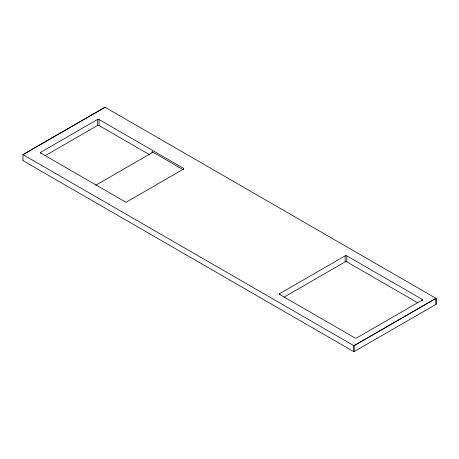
<?xml version="1.0" encoding="UTF-8"?>
<svg xmlns="http://www.w3.org/2000/svg" width="459" height="459" viewBox="0 0 459 459"><rect width="100%" height="100%" fill="white"/><g stroke="black" fill="none" stroke-linecap="round" stroke-linejoin="round"><path stroke-width="0.69" d="M284.087 297.099L345.157 261.842L345.157 255.835A1.159 0.671 0 0 1 346.797 255.835L422.028 299.274L422.028 300.605M23.007 160.667L22.95 154.631L105.025 107.251L436.05 298.367L436.05 304.369L353.923 351.72L353.923 345.719L435.993 298.333L436.05 304.369M23.007 154.666L105.077 107.28M40.868 153.518L40.868 152.187L97.411 119.541A1.159 0.671 0 0 1 99.052 119.541L183.376 168.224L183.376 169.807M45.171 155.704L97.411 125.542A1.159 0.671 0 0 1 99.052 125.542L149.657 154.758M95.587 185.356L152.124 152.709A1.159 0.671 0 0 0 152.124 151.763L182.762 169.451M279.772 294.919L279.772 293.588L345.157 255.835M22.95 154.631L353.975 345.747L436.05 298.367M345.157 261.842A1.159 0.671 0 0 1 346.797 261.842L417.713 302.785M22.95 160.633L353.975 351.749L353.975 345.747M346.797 255.835L346.797 261.842M152.124 151.763L152.124 153.025M99.052 119.541L99.052 125.542M97.411 119.541L97.411 125.542M279.772 293.588A1.159 0.671 0 0 0 279.772 294.535L355.002 337.973A1.159 0.671 0 0 0 356.643 337.973L422.028 300.22A1.159 0.671 0 0 0 422.028 299.274M183.376 168.224A1.159 0.671 0 0 1 183.376 169.17L126.833 201.817A1.159 0.671 0 0 1 125.192 201.817L40.868 153.134A1.159 0.671 0 0 1 40.868 152.187"/></g></svg>
